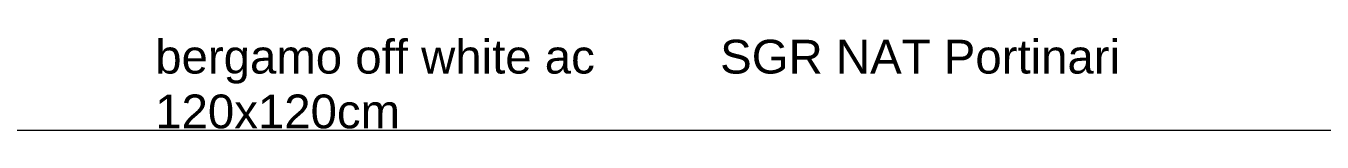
# Model space of a CAD drawing. Header units: millimetres. Extents: x -11245 to 9283, y -22520 to -3800.
# Drawn here: x 644 to 6379, y -17310 to -16901 of the extents above; entities that cross this region are included whole.
import ezdxf

# ---------------------------------------------------------------- set-up
doc = ezdxf.new("R2010")
doc.units = ezdxf.units.MM
doc.layers.add('C-TOPO', color=7, linetype='Continuous', lineweight=9)
doc.layers.add('G-ANNO-TEXT', color=231, linetype='Continuous', lineweight=9)
doc.styles.add('Arial', font='arial.ttf', dxfattribs={"height": 150})

msp = doc.modelspace()

# ---------------------------------------------------------------- linework, layer by layer
at = {"layer": 'C-TOPO'}
for p, q in [((-78, -17309.7), (802, -17309.7)), ((802, -17309.7), (1897.7, -17309.7)), ((1897.7, -17309.7), (2872.3, -17309.7)), ((2872.3, -17309.7), (3926, -17309.7)), ((3926, -17309.7), (4997.8, -17309.7)), ((4997.8, -17309.7), (6183.6, -17309.7)), ((6183.6, -17309.7), (6530.2, -17309.7))]:
    msp.add_line(p, q, dxfattribs=at)

# ---------------------------------------------------------------- texts
at = {"layer": 'G-ANNO-TEXT', "color": 7, "char_height": 150, "attachment_point": 1, "style": 'Arial'}
for s, insert, width in [('bergamo off white ac ', (1216.4, -16909), 2483.227), ('SGR NAT Portinari', (3716, -16909), 2188.607), ('120x120cm', (1216.4, -17152.1), 1346.835)]:
    msp.add_mtext(s, dxfattribs=dict(at, insert=insert, width=width))

doc.saveas('drawing.dxf')
